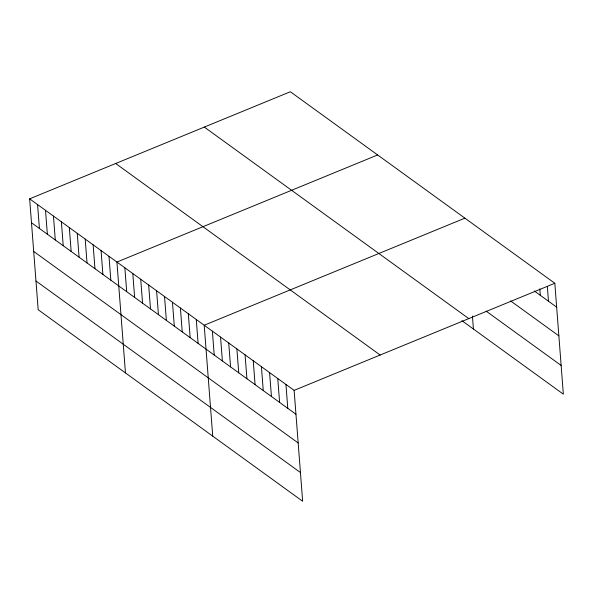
<?xml version="1.0" encoding="UTF-8"?>
<svg xmlns="http://www.w3.org/2000/svg" width="593" height="593" viewBox="0 0 593 593"><rect width="100%" height="100%" fill="white"/><g stroke="black" fill="none" stroke-linecap="round" stroke-linejoin="round"><path stroke-width="0.89" d="M29.65 198.84L294.121 390.364L302.652 501.255L38.182 309.731L29.65 198.84L290.348 91.745L554.818 283.269L563.35 394.16L461.888 320.68M377.622 154.951L116.925 262.047L125.457 372.93M464.897 218.157L204.2 325.246L212.731 436.137M294.121 390.364L554.818 283.269M534.36 291.015L556.657 307.159M510.558 300.888L558.865 335.868M486.082 311.095L561.141 365.451M204.318 127.087L468.789 318.611M115.679 163.498L380.15 355.022M31.488 222.731L295.959 414.255M33.697 251.439L298.168 442.964M35.973 281.015L300.443 472.539M547.354 286.538L548.481 301.244M539.815 288.887L540.305 295.321M472.428 315.987L473.429 329.041M285.945 384.449L287.783 408.332M277.769 378.527L279.607 402.417M269.593 372.604L271.431 396.495M261.424 366.689L263.262 390.572M253.248 360.766L255.086 384.657M245.072 354.844L246.91 378.734M236.896 348.929L238.734 372.819M228.72 343.006L230.558 366.897M220.552 337.091L222.39 360.974M212.376 331.168L214.214 355.059M196.268 319.501L198.106 343.391M188.329 313.756L190.168 337.647M180.398 308.012L182.236 331.902M172.467 302.267L174.305 326.157M164.528 296.522L166.366 320.405M156.596 290.77L158.435 314.661M148.658 285.025L150.496 308.916M140.726 279.281L142.565 303.171M132.795 273.536L134.633 297.427M124.856 267.791L126.694 291.682M108.993 256.302L110.832 280.185M101.055 250.55L102.893 274.44M93.123 244.805L94.962 268.696M85.192 239.061L87.03 262.951M77.253 233.316L79.091 257.206M69.322 227.571L71.16 251.462M61.383 221.826L63.221 245.717M53.452 216.082L55.29 239.965M45.52 210.337L47.358 234.22M37.581 204.585L39.42 228.475"/></g></svg>
